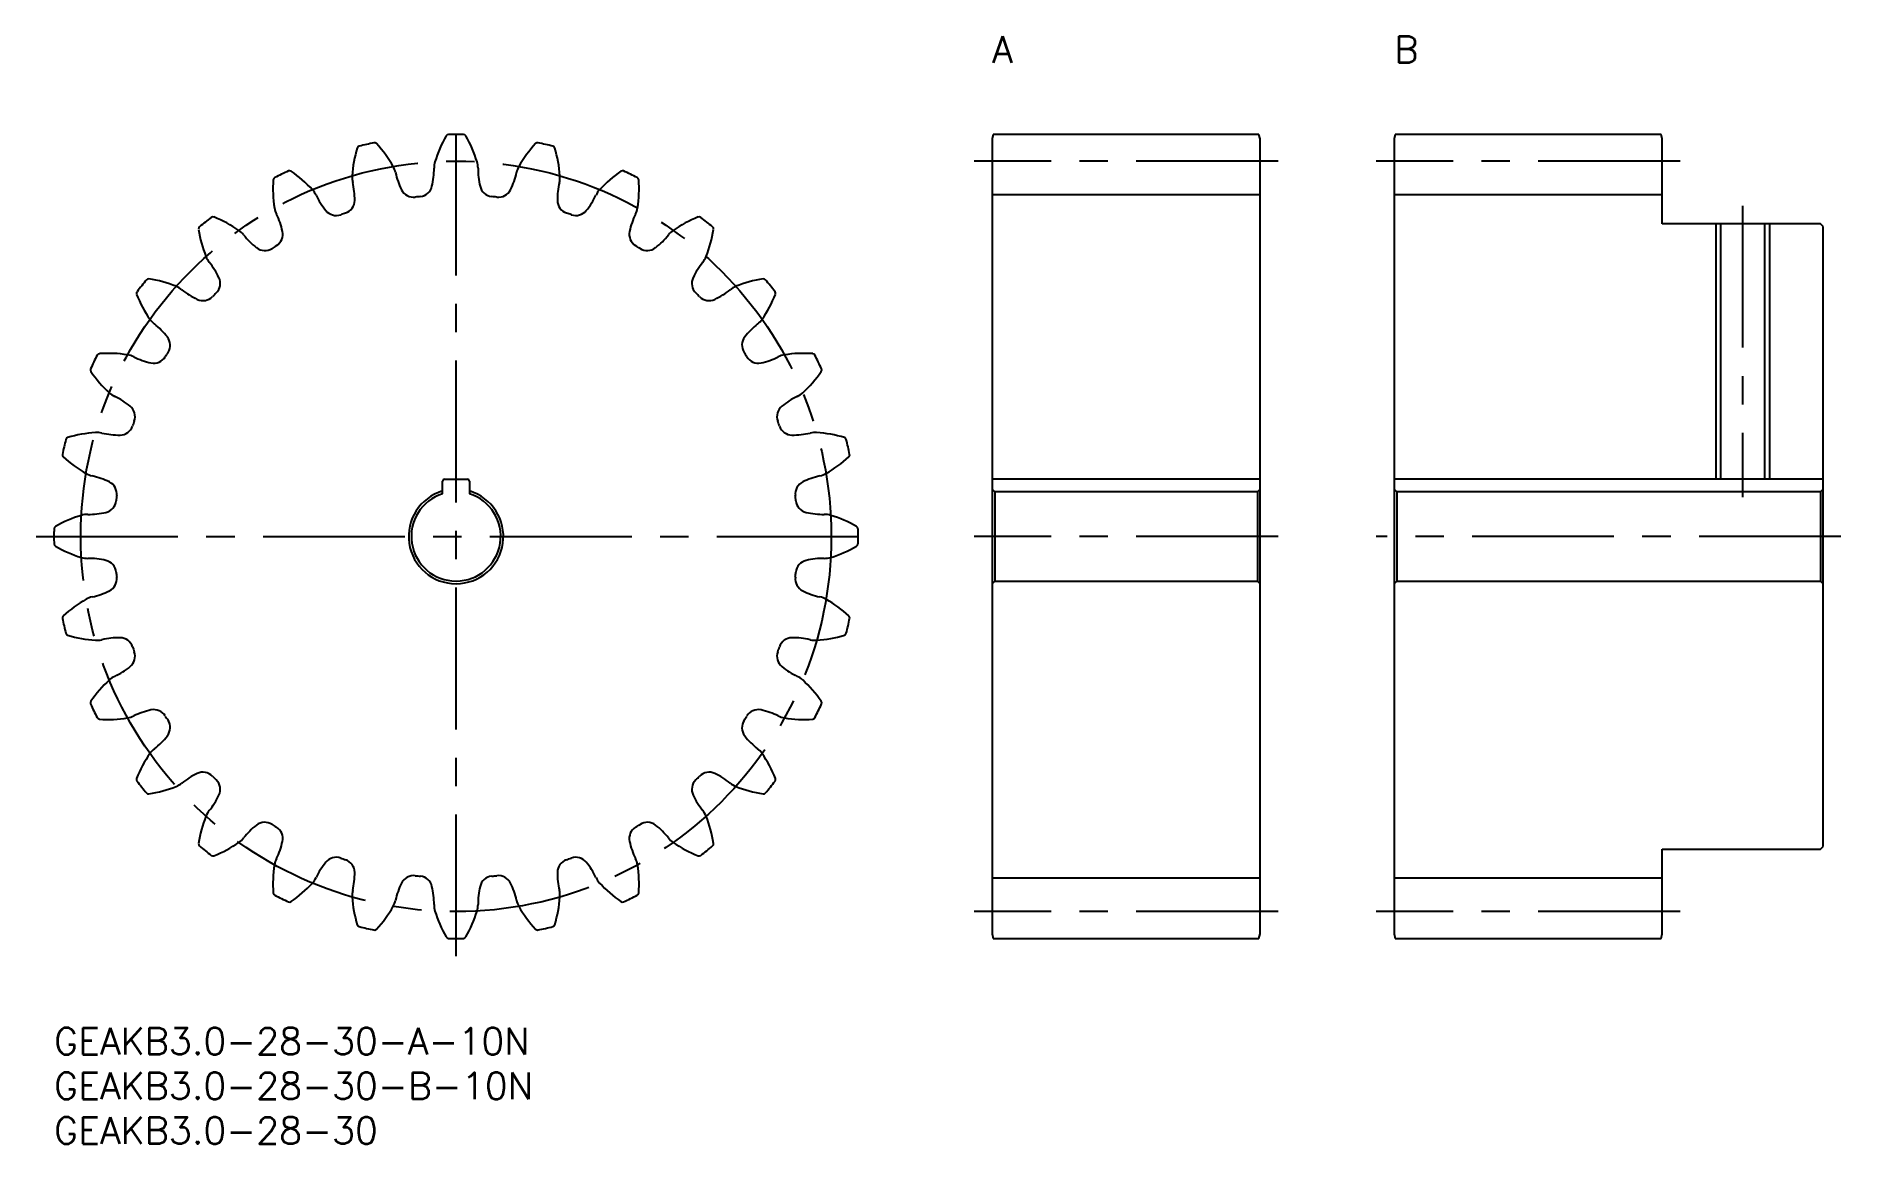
# Model space of a CAD drawing. Extents: x -2 to 200, y -13 to 111.
import ezdxf

# ---------------------------------------------------------------- set-up
doc = ezdxf.new("R2010")
doc.units = 0
doc.header["$LTSCALE"] = 0.5
doc.linetypes.add('CENTER', pattern=[50.8, 31.75, -6.35, 6.35, -6.35])
for name, color, linetype in [('MSM_CENTER', 1, 'CENTER'), ('MSM_CONTINUOUS', 7, 'CONTINUOUS'), ('MSM_NARROW', 5, 'CONTINUOUS'), ('MSM_PART_NUMBER', 7, 'CONTINUOUS')]:
    doc.layers.add(name, color=color, linetype=linetype)
doc.styles.get("Standard").update_dxf_attribs({"font": 'txt.shx', "height": 1, "bigfont": 'bigfont.shx'})

# ---------------------------------------------------------------- blocks, each defined once
blk = doc.blocks.new('*U2')
at = {"layer": 'MSM_PART_NUMBER'}
blk.add_text('GEAKB3.0-28-30-A-10N', height=3, dxfattribs=at).set_placement((0, -3))
blk = doc.blocks.new('*U3')
at = {"layer": 'MSM_PART_NUMBER'}
blk.add_text('GEAKB3.0-28-30-B-10N', height=3, dxfattribs=at).set_placement((0, -8))
blk = doc.blocks.new('*U5')
at = {"layer": 'MSM_PART_NUMBER'}
blk.add_text('GEAKB3.0-28-30', height=3, dxfattribs=at).set_placement((0, -13))
blk = doc.blocks.new('*U6')
at = {"layer": 'MSM_PART_NUMBER'}
blk.add_text('A', height=3, dxfattribs=at).set_placement((105, 108))
blk = doc.blocks.new('*U7')
at = {"layer": 'MSM_PART_NUMBER'}
blk.add_text('B', height=3, dxfattribs=at).set_placement((150, 108))

msp = doc.modelspace()

# ---------------------------------------------------------------- linework, layer by layer
at = {"layer": 'MSM_CENTER'}
for p, q in [((45, 8), (45, 102)), ((137, 97), (103, 97)), ((182, 97), (148, 97)), ((189, 92), (189, 59.4)), ((-2, 55), (92, 55)), ((137, 55), (103, 55)), ((200, 55), (148, 55)), ((137, 13), (103, 13)), ((182, 13), (148, 13))]:
    msp.add_line(p, q, dxfattribs=at)
msp.add_circle((45, 55), 42, dxfattribs=at)
at = {"layer": 'MSM_CONTINUOUS'}
for p, q in [((105.13, 100), (105, 99.5)), ((105, 99.5), (105, 10.5)), ((134.87, 100), (105.13, 100)), ((135, 99.5), (134.87, 100)), ((135, 10.5), (135, 99.5)), ((150.13, 100), (150, 99.5)), ((150, 99.5), (150, 10.5)), ((179.87, 100), (150.13, 100)), ((180, 99.5), (179.87, 100)), ((180, 90), (180, 99.5)), ((135, 93.25), (105, 93.25)), ((180, 93.25), (150, 93.25)), ((197.7, 90), (180, 90)), ((186.54, 90), (186.54, 61.4)), ((191.46, 90), (191.46, 61.4)), ((198, 89.7), (197.7, 90)), ((198, 20.3), (198, 89.7)), ((43.5, 59.77), (43.5, 61.2)), ((43.7, 61.4), (46.3, 61.4)), ((46.5, 61.2), (46.5, 59.77)), ((135, 61.4), (105, 61.4)), ((198, 61.4), (150, 61.4)), ((105, 60.3), (105.3, 60)), ((105.3, 60), (105.3, 50)), ((134.7, 60), (105.3, 60)), ((134.7, 60), (135, 60.3)), ((134.7, 60), (134.7, 50)), ((150, 60.3), (150.3, 60)), ((150.3, 60), (150.3, 50)), ((197.7, 60), (150.3, 60)), ((197.7, 60), (198, 60.3)), ((197.7, 60), (197.7, 50)), ((105.3, 50), (105, 49.7)), ((105.3, 50), (134.7, 50)), ((135, 49.7), (134.7, 50)), ((150.3, 50), (150, 49.7)), ((150.3, 50), (197.7, 50)), ((198, 49.7), (197.7, 50)), ((197.7, 20), (198, 20.3)), ((180, 10.5), (180, 20)), ((180, 20), (197.7, 20)), ((135, 16.75), (105, 16.75)), ((180, 16.75), (150, 16.75)), ((105, 10.5), (105.13, 10)), ((134.87, 10), (135, 10.5)), ((150, 10.5), (150.13, 10)), ((179.87, 10), (180, 10.5)), ((105.13, 10), (134.87, 10)), ((150.13, 10), (179.87, 10))]:
    msp.add_line(p, q, dxfattribs=at)
for centre, radius, start, end in [((45, 55), 45, 101.7752, 103.9391), ((35.88, 98.76), 0.3, 42.6218, 101.7752), ((56.05, 92.89), 14, 150.2353, 163.2143), ((44.16, 99.69), 0.3, 91.082, 150.2353), ((45, 55), 45, 88.918, 91.082), ((45.84, 99.69), 0.3, 29.7647, 88.918), ((33.95, 92.89), 14, 16.7857, 29.7647), ((54.12, 98.76), 0.3, 78.2248, 137.3782), ((45, 55), 45, 76.0609, 78.2248), ((47.34, 94.4), 14, 163.0925, 176.0714), ((34.23, 98.38), 0.3, 103.9391, 163.0925), ((25.8, 89.48), 14, 29.6429, 42.6218), ((64.2, 89.48), 14, 137.3782, 150.3571), ((55.77, 98.38), 0.3, 16.9075, 76.0609), ((42.66, 94.4), 14, 3.9286, 16.9075), ((24.85, 94.9), 0.3, 116.7963, 175.9496), ((45, 55), 45, 114.6323, 116.7963), ((26.37, 95.63), 0.3, 55.4789, 114.6323), ((18.61, 84.34), 14, 42.5, 55.4789), ((35.83, 95.19), 2.46, 176.0714, 193.1356), ((35.83, 95.19), 2.46, 12.5787, 29.6429), ((46.64, 97.6), 8.62, 192.5787, 206.1582), ((33.92, 96.17), 8.62, 346.6989, 0.2785), ((45, 96.22), 2.46, 163.2143, 180.2784), ((45, 96.22), 2.46, 359.7216, 16.7857), ((56.08, 96.17), 8.62, 179.7215, 193.3011), ((43.36, 97.6), 8.62, 333.8418, 347.4213), ((54.17, 95.19), 2.46, 150.3571, 167.4213), ((54.17, 95.19), 2.46, 346.8644, 3.9286), ((71.39, 84.34), 14, 124.5211, 137.5), ((63.63, 95.63), 0.3, 65.3677, 124.5211), ((45, 55), 45, 63.2037, 65.3677), ((65.15, 94.9), 0.3, 4.0504, 63.2037), ((38.51, 93.93), 14, 175.9496, 188.9286), ((27.11, 92.14), 2.46, 25.4358, 42.5), ((37.12, 96.9), 8.62, 205.4358, 219.0153), ((25.04, 92.67), 8.62, 359.5561, 13.1356), ((40.25, 94.47), 1.5, 206.1582, 276.8637), ((45, 55), 38.25, 95.9935, 96.8637), ((40.85, 94.53), 1.5, 275.9935, 346.6989), ((49.15, 94.53), 1.5, 193.3011, 264.0065), ((45, 55), 38.25, 83.1363, 84.0065), ((49.75, 94.47), 1.5, 263.1363, 333.8418), ((64.96, 92.67), 8.62, 166.8644, 180.4439), ((52.88, 96.9), 8.62, 320.9847, 334.5642), ((62.89, 92.14), 2.46, 137.5, 154.5642), ((51.49, 93.93), 14, 351.0714, 4.0504), ((27.11, 92.14), 2.46, 188.9286, 205.9927), ((17.16, 87.29), 8.62, 12.4132, 25.9927), ((31.59, 92.42), 1.5, 219.0153, 289.7208), ((45, 55), 38.25, 108.8506, 109.7208), ((32.16, 92.62), 1.5, 288.8506, 359.5561), ((57.84, 92.62), 1.5, 180.4439, 251.1494), ((45, 55), 38.25, 70.2792, 71.1494), ((58.41, 92.42), 1.5, 250.2792, 320.9847), ((72.84, 87.29), 8.62, 154.0073, 167.5868), ((62.89, 92.14), 2.46, 334.0073, 351.0714), ((16.48, 89.42), 0.3, 129.6534, 188.8068), ((30.01, 91.51), 14, 188.8068, 201.7857), ((45, 55), 45, 127.4895, 129.6534), ((17.79, 90.47), 0.3, 68.3361, 127.4895), ((12.74, 77.74), 14, 55.3571, 68.3361), ((19.3, 87.23), 2.46, 38.293, 55.3572), ((24.11, 88.82), 1.5, 301.7078, 12.4132), ((65.89, 88.82), 1.5, 167.5868, 238.2922), ((70.7, 87.23), 2.46, 124.6428, 141.707), ((77.26, 77.74), 14, 111.6639, 124.6429), ((72.21, 90.47), 0.3, 52.5105, 111.6639), ((45, 55), 45, 50.3466, 52.5105), ((59.99, 91.51), 14, 338.2143, 351.1932), ((73.52, 89.42), 0.3, 351.1932, 50.3466), ((27.99, 94.09), 8.62, 218.293, 231.8725), ((23.6, 88.5), 1.5, 231.8725, 302.5779), ((45, 55), 38.25, 121.7078, 122.5779), ((45, 55), 38.25, 57.4221, 58.2922), ((66.4, 88.5), 1.5, 237.4221, 308.1275), ((62.01, 94.09), 8.62, 308.1275, 321.707), ((19.3, 87.23), 2.46, 201.7857, 218.8499), ((10.67, 80.28), 8.62, 25.2704, 38.8499), ((79.33, 80.28), 8.62, 141.1501, 154.7296), ((70.7, 87.23), 2.46, 321.1501, 338.2143), ((45, 55), 45, 140.3466, 142.5105), ((10.58, 83.52), 0.3, 81.1932, 140.3466), ((8.49, 69.99), 14, 68.2143, 81.1932), ((12.77, 80.7), 2.46, 51.1501, 68.2143), ((17.11, 83.32), 1.5, 314.5649, 25.2704), ((72.89, 83.32), 1.5, 154.7296, 225.4351), ((77.23, 80.7), 2.46, 111.7857, 128.8499), ((81.51, 69.99), 14, 98.8068, 111.7857), ((79.42, 83.52), 0.3, 39.6534, 98.8068), ((45, 55), 45, 37.4895, 39.6534), ((9.53, 82.21), 0.3, 142.5105, 201.6639), ((22.26, 87.26), 14, 201.6639, 214.6429), ((19.72, 89.33), 8.62, 231.1501, 244.7296), ((16.68, 82.89), 1.5, 244.7296, 315.4351), ((45, 55), 38.25, 134.5649, 135.4351), ((45, 55), 38.25, 44.5649, 45.4351), ((73.32, 82.89), 1.5, 224.5649, 295.2704), ((70.28, 89.33), 8.62, 295.2704, 308.8499), ((67.74, 87.26), 14, 325.3571, 338.3361), ((80.47, 82.21), 0.3, 338.3361, 37.4895), ((12.77, 80.7), 2.46, 214.6428, 231.707), ((77.23, 80.7), 2.46, 308.293, 325.3572), ((5.91, 72.01), 8.62, 38.1275, 51.707), ((11.5, 76.4), 1.5, 327.4221, 38.1275), ((78.5, 76.4), 1.5, 141.8725, 212.5779), ((84.09, 72.01), 8.62, 128.293, 141.8725), ((45, 55), 45, 153.2037, 155.3677), ((5.1, 75.15), 0.3, 94.0504, 153.2037), ((6.07, 61.49), 14, 81.0714, 94.0504), ((7.86, 72.89), 2.46, 64.0073, 81.0714), ((12.71, 82.84), 8.62, 244.0073, 257.5868), ((11.18, 75.89), 1.5, 257.5868, 328.2922), ((45, 55), 38.25, 147.4221, 148.2922), ((45, 55), 38.25, 31.7078, 32.5779), ((78.82, 75.89), 1.5, 211.7078, 282.4132), ((77.29, 82.84), 8.62, 282.4132, 295.9927), ((82.14, 72.89), 2.46, 98.9286, 115.9927), ((83.93, 61.49), 14, 85.9496, 98.9286), ((84.9, 75.15), 0.3, 26.7963, 85.9497), ((45, 55), 45, 24.6323, 26.7963), ((4.37, 73.63), 0.3, 155.3677, 214.5211), ((15.66, 81.39), 14, 214.5211, 227.5), ((74.34, 81.39), 14, 312.5, 325.4789), ((85.63, 73.63), 0.3, 325.4789, 24.6323), ((7.86, 72.89), 2.46, 227.5, 244.5642), ((82.14, 72.89), 2.46, 295.4358, 312.5), ((3.1, 62.88), 8.62, 50.9847, 64.5642), ((7.58, 68.41), 1.5, 340.2792, 50.9847), ((82.42, 68.41), 1.5, 129.0153, 199.7208), ((86.9, 62.88), 8.62, 115.4358, 129.0153), ((7.38, 67.84), 1.5, 270.4439, 341.1494), ((45, 55), 38.25, 160.2792, 161.1494), ((45, 55), 38.25, 18.8506, 19.7208), ((82.62, 67.84), 1.5, 198.8506, 269.5561), ((45, 55), 45, 166.0609, 168.2248), ((1.62, 65.77), 0.3, 106.9075, 166.0609), ((5.6, 52.66), 14, 93.9286, 106.9075), ((4.81, 64.17), 2.46, 76.8644, 93.9286), ((7.33, 74.96), 8.62, 256.8644, 270.4439), ((82.67, 74.96), 8.62, 269.5561, 283.1356), ((85.19, 64.17), 2.46, 86.0714, 103.1356), ((84.4, 52.66), 14, 73.0925, 86.0714), ((88.38, 65.77), 0.3, 13.9391, 73.0925), ((45, 55), 45, 11.7752, 13.9391), ((1.24, 64.12), 0.3, 168.2248, 227.3782), ((10.52, 74.2), 14, 227.3782, 240.3571), ((79.48, 74.2), 14, 299.6429, 312.6218), ((88.76, 64.12), 0.3, 312.6218, 11.7752), ((4.81, 64.17), 2.46, 240.3571, 257.4213), ((2.4, 53.36), 8.62, 63.8418, 77.4213), ((5.53, 59.75), 1.5, 353.1363, 63.8418), ((43.7, 61.2), 0.2, 90, 180), ((46.3, 61.2), 0.2, 0, 90), ((84.47, 59.75), 1.5, 116.1582, 186.8637), ((87.6, 53.36), 8.62, 102.5787, 116.1582), ((85.19, 64.17), 2.46, 282.5787, 299.6429), ((5.47, 59.15), 1.5, 283.3011, 354.0065), ((45, 55), 38.25, 173.1363, 174.0065), ((45, 55), 5.3, 106.4405, 73.5595), ((45, 55), 5, 107.4576, 72.5424), ((45, 55), 38.25, 5.9935, 6.8637), ((84.53, 59.15), 1.5, 185.9935, 256.6989), ((7.11, 43.95), 14, 106.7857, 119.7647), ((3.78, 55), 2.46, 89.7216, 106.7857), ((3.83, 66.08), 8.62, 269.7215, 283.3011), ((86.17, 66.08), 8.62, 256.6989, 270.2785), ((86.22, 55), 2.46, 73.2143, 90.2784), ((82.89, 43.95), 14, 60.2353, 73.2143), ((45, 55), 45, 178.918, 181.082), ((0.31, 55.84), 0.3, 119.7647, 178.918), ((89.69, 55.84), 0.3, 1.082, 60.2354), ((45, 55), 45, 358.918, 1.082), ((0.31, 54.16), 0.3, 181.082, 240.2354), ((7.11, 66.05), 14, 240.2353, 253.2143), ((3.78, 55), 2.46, 253.2143, 270.2784), ((3.83, 43.92), 8.62, 76.6989, 90.2785), ((86.17, 43.92), 8.62, 89.7215, 103.3011), ((86.22, 55), 2.46, 269.7216, 286.7857), ((82.89, 66.05), 14, 286.7857, 299.7647), ((89.69, 54.16), 0.3, 299.7647, 358.918), ((5.47, 50.85), 1.5, 5.9935, 76.6989), ((45, 55), 38.25, 185.9935, 186.8637), ((45, 55), 38.25, 353.1363, 354.0065), ((84.53, 50.85), 1.5, 103.3011, 174.0065), ((2.4, 56.64), 8.62, 282.5787, 296.1582), ((5.53, 50.25), 1.5, 296.1582, 6.8637), ((84.47, 50.25), 1.5, 173.1363, 243.8418), ((87.6, 56.64), 8.62, 243.8418, 257.4213), ((10.52, 35.8), 14, 119.6429, 132.6218), ((4.81, 45.83), 2.46, 102.5787, 119.6429), ((85.19, 45.83), 2.46, 60.3571, 77.4213), ((79.48, 35.8), 14, 47.3782, 60.3571), ((1.24, 45.88), 0.3, 132.6218, 191.7752), ((45, 55), 45, 191.7752, 193.9391), ((45, 55), 45, 346.0609, 348.2248), ((88.76, 45.88), 0.3, 348.2248, 47.3782), ((1.62, 44.23), 0.3, 193.9391, 253.0925), ((5.6, 57.34), 14, 253.0925, 266.0714), ((4.81, 45.83), 2.46, 266.0714, 283.1356), ((7.33, 35.04), 8.62, 89.5561, 103.1356), ((7.38, 42.16), 1.5, 18.8506, 89.5561), ((45, 55), 38.25, 198.8506, 199.7208), ((45, 55), 38.25, 340.2792, 341.1494), ((82.62, 42.16), 1.5, 90.4439, 161.1494), ((82.67, 35.04), 8.62, 76.8644, 90.4439), ((85.19, 45.83), 2.46, 256.8644, 273.9286), ((84.4, 57.34), 14, 273.9286, 286.9075), ((88.38, 44.23), 0.3, 286.9075, 346.0609), ((3.1, 47.12), 8.62, 295.4358, 309.0153), ((7.58, 41.59), 1.5, 309.0153, 19.7208), ((82.42, 41.59), 1.5, 160.2792, 230.9847), ((86.9, 47.12), 8.62, 230.9847, 244.5642), ((15.66, 28.61), 14, 132.5, 145.4789), ((7.86, 37.11), 2.46, 115.4358, 132.5), ((82.14, 37.11), 2.46, 47.5, 64.5642), ((74.34, 28.61), 14, 34.5211, 47.5), ((4.37, 36.37), 0.3, 145.4789, 204.6323), ((85.63, 36.37), 0.3, 335.3677, 34.5211), ((45, 55), 45, 204.6323, 206.7963), ((5.1, 34.85), 0.3, 206.7963, 265.9496), ((6.07, 48.51), 14, 265.9496, 278.9286), ((7.86, 37.11), 2.46, 278.9286, 295.9927), ((12.71, 27.16), 8.62, 102.4132, 115.9927), ((11.18, 34.11), 1.5, 31.7078, 102.4132), ((45, 55), 38.25, 211.7078, 212.5779), ((11.5, 33.6), 1.5, 321.8725, 32.5779), ((78.5, 33.6), 1.5, 147.4221, 218.1275), ((45, 55), 38.25, 327.4221, 328.2922), ((78.82, 34.11), 1.5, 77.5868, 148.2922), ((77.29, 27.16), 8.62, 64.0073, 77.5868), ((82.14, 37.11), 2.46, 244.0073, 261.0714), ((83.93, 48.51), 14, 261.0714, 274.0504), ((84.9, 34.85), 0.3, 274.0504, 333.2037), ((45, 55), 45, 333.2037, 335.3677), ((5.91, 37.99), 8.62, 308.293, 321.8725), ((84.09, 37.99), 8.62, 218.1275, 231.707), ((22.26, 22.74), 14, 145.3571, 158.3361), ((12.77, 29.3), 2.46, 128.293, 145.3572), ((77.23, 29.3), 2.46, 34.6428, 51.707), ((67.74, 22.74), 14, 21.6639, 34.6429), ((19.72, 20.67), 8.62, 115.2704, 128.8499), ((16.68, 27.11), 1.5, 44.5649, 115.2704), ((73.32, 27.11), 1.5, 64.7296, 135.4351), ((70.28, 20.67), 8.62, 51.1501, 64.7296), ((9.53, 27.79), 0.3, 158.3361, 217.4895), ((45, 55), 45, 217.4895, 219.6534), ((10.58, 26.48), 0.3, 219.6534, 278.8068), ((8.49, 40.01), 14, 278.8068, 291.7857), ((12.77, 29.3), 2.46, 291.7857, 308.8499), ((45, 55), 38.25, 224.5649, 225.4351), ((17.11, 26.68), 1.5, 334.7296, 45.4351), ((72.89, 26.68), 1.5, 134.5649, 205.2704), ((45, 55), 38.25, 314.5649, 315.4351), ((77.23, 29.3), 2.46, 231.1501, 248.2143), ((81.51, 40.01), 14, 248.2143, 261.1932), ((79.42, 26.48), 0.3, 261.1932, 320.3466), ((45, 55), 45, 320.3466, 322.5105), ((80.47, 27.79), 0.3, 322.5105, 21.6639), ((19.3, 22.77), 2.46, 141.1501, 158.2143), ((10.67, 29.72), 8.62, 321.1501, 334.7296), ((79.33, 29.72), 8.62, 205.2704, 218.8499), ((70.7, 22.77), 2.46, 21.7857, 38.8499), ((30.01, 18.49), 14, 158.2143, 171.1932), ((27.99, 15.91), 8.62, 128.1275, 141.707), ((23.6, 21.5), 1.5, 57.4221, 128.1275), ((45, 55), 38.25, 237.4221, 238.2922), ((24.11, 21.18), 1.5, 347.5868, 58.2922), ((65.89, 21.18), 1.5, 121.7078, 192.4132), ((45, 55), 38.25, 301.7078, 302.5779), ((66.4, 21.5), 1.5, 51.8725, 122.5779), ((62.01, 15.91), 8.62, 38.293, 51.8725), ((59.99, 18.49), 14, 8.8068, 21.7857), ((16.48, 20.58), 0.3, 171.1932, 230.3466), ((45, 55), 45, 230.3466, 232.5105), ((12.74, 32.26), 14, 291.6639, 304.6429), ((19.3, 22.77), 2.46, 304.6428, 321.707), ((17.16, 22.71), 8.62, 334.0073, 347.5868), ((72.84, 22.71), 8.62, 192.4132, 205.9927), ((70.7, 22.77), 2.46, 218.293, 235.3572), ((77.26, 32.26), 14, 235.3571, 248.3361), ((45, 55), 45, 307.4895, 309.6534), ((73.52, 20.58), 0.3, 309.6534, 8.8068), ((17.79, 19.53), 0.3, 232.5105, 291.6639), ((38.51, 16.07), 14, 171.0714, 184.0504), ((27.11, 17.86), 2.46, 154.0073, 171.0714), ((37.12, 13.1), 8.62, 140.9847, 154.5642), ((31.59, 17.58), 1.5, 70.2792, 140.9847), ((45, 55), 38.25, 250.2792, 251.1494), ((32.16, 17.38), 1.5, 0.4439, 71.1494), ((57.84, 17.38), 1.5, 108.8506, 179.5561), ((45, 55), 38.25, 288.8506, 289.7208), ((58.41, 17.58), 1.5, 39.0153, 109.7208), ((52.88, 13.1), 8.62, 25.4358, 39.0153), ((62.89, 17.86), 2.46, 8.9286, 25.9927), ((51.49, 16.07), 14, 355.9496, 8.9286), ((72.21, 19.53), 0.3, 248.3361, 307.4895), ((18.61, 25.66), 14, 304.5211, 317.5), ((27.11, 17.86), 2.46, 317.5, 334.5642), ((25.04, 17.33), 8.62, 346.8644, 0.4439), ((46.64, 12.4), 8.62, 153.8418, 167.4213), ((40.25, 15.53), 1.5, 83.1363, 153.8418), ((45, 55), 38.25, 263.1363, 264.0065), ((40.85, 15.47), 1.5, 13.3011, 84.0065), ((49.15, 15.47), 1.5, 95.9935, 166.6989), ((45, 55), 38.25, 275.9935, 276.8637), ((49.75, 15.53), 1.5, 26.1582, 96.8637), ((43.36, 12.4), 8.62, 12.5787, 26.1582), ((64.96, 17.33), 8.62, 179.5561, 193.1356), ((62.89, 17.86), 2.46, 205.4358, 222.5), ((71.39, 25.66), 14, 222.5, 235.4789), ((24.85, 15.1), 0.3, 184.0504, 243.2037), ((45, 55), 45, 243.2037, 245.3677), ((35.83, 14.81), 2.46, 166.8644, 183.9286), ((47.34, 15.6), 14, 183.9286, 196.9075), ((35.83, 14.81), 2.46, 330.3571, 347.4213), ((33.92, 13.83), 8.62, 359.7215, 13.3011), ((56.08, 13.83), 8.62, 166.6989, 180.2785), ((54.17, 14.81), 2.46, 192.5787, 209.6429), ((42.66, 15.6), 14, 343.0925, 356.0714), ((54.17, 14.81), 2.46, 356.0714, 13.1356), ((45, 55), 45, 294.6323, 296.7963), ((65.15, 15.1), 0.3, 296.7963, 355.9496), ((26.37, 14.37), 0.3, 245.3677, 304.5211), ((25.8, 20.52), 14, 317.3782, 330.3571), ((45, 13.78), 2.46, 179.7216, 196.7857), ((56.05, 17.11), 14, 196.7857, 209.7647), ((33.95, 17.11), 14, 330.2353, 343.2143), ((45, 13.78), 2.46, 343.2143, 0.2784), ((64.2, 20.52), 14, 209.6429, 222.6218), ((63.63, 14.37), 0.3, 235.4789, 294.6323), ((34.23, 11.62), 0.3, 196.9075, 256.0609), ((45, 55), 45, 256.0609, 258.2248), ((35.88, 11.24), 0.3, 258.2248, 317.3782), ((44.16, 10.31), 0.3, 209.7647, 268.918), ((45.84, 10.31), 0.3, 271.082, 330.2354), ((54.12, 11.24), 0.3, 222.6218, 281.7752), ((45, 55), 45, 281.7752, 283.9391), ((55.77, 11.62), 0.3, 283.9391, 343.0925), ((45, 55), 45, 268.918, 271.082)]:
    msp.add_arc(centre, radius, start, end, dxfattribs=at)
at = {"layer": 'MSM_NARROW'}
for p, q in [((186, 90), (186, 61.4)), ((192, 90), (192, 61.4))]:
    msp.add_line(p, q, dxfattribs=at)

# ---------------------------------------------------------------- block references
at = {"layer": 'MSM_CONTINUOUS'}
for name in ['*U6', '*U7', '*U2', '*U3', '*U5']:
    msp.add_blockref(name, (0, 0), dxfattribs=at)

doc.saveas('drawing.dxf')
